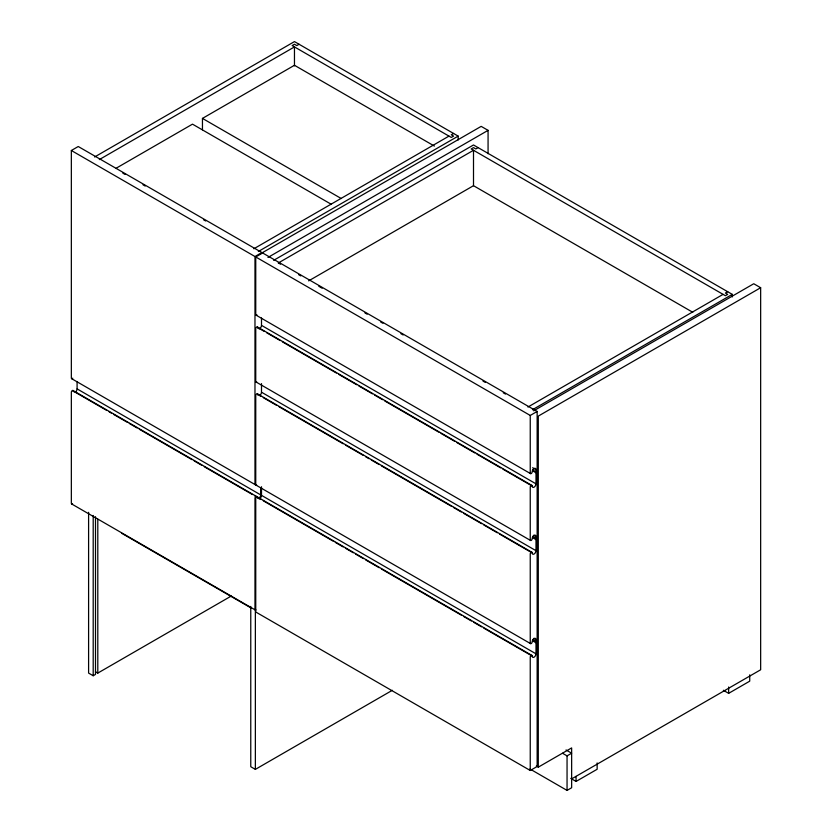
<?xml version="1.0" encoding="UTF-8"?>
<svg xmlns="http://www.w3.org/2000/svg" width="832" height="832" viewBox="0 0 832 832"><rect width="100%" height="100%" fill="white"/><g stroke="black" fill="none" stroke-linecap="round" stroke-linejoin="round"><path stroke-width="1.25" d="M71.344 150.498L78.25 146.515L261.882 252.533L254.977 256.526L71.344 150.498L71.344 378.04A1.352 0.78 -60 0 0 72.779 378.165M94.619 156.978L294.466 41.6L458.172 136.115L458.172 140.005M99.33 159.578L294.466 46.914L294.466 65.884M299.073 44.252L296.774 45.583L294.466 44.252L292.167 45.583L451.266 137.436L453.575 136.115L451.266 134.784L453.575 133.453M116.189 168.21L192.494 124.155L331.292 204.298M202.457 129.792L202.457 118.404L294.466 65.281L434.387 146.068M253.833 248.778L448.968 136.115M258.326 251.493L458.172 136.115M262.184 252.803L481.177 126.37L488.072 130.354L488.072 153.743M256.953 314.881A1.352 0.78 -60 0 1 255.746 314.517L255.746 256.963L262.652 252.98L537.15 411.455L537.15 471.224L535.995 471.89L532.626 469.934M267.966 257.442L488.072 130.354M273.655 260.343L473.502 144.966L732.285 294.372L732.285 296.951M278.366 262.943L473.502 150.28L473.502 185.692L692.765 312.281M478.109 147.618L475.81 148.949L473.502 147.618L471.203 148.949L725.39 295.703L727.688 294.372L725.39 293.041L727.688 291.71M308.651 280.873L473.502 185.692M527.946 407.035L723.081 294.372M532.438 409.75L732.285 294.372M533.645 410.831L753.75 283.743L760.656 287.726L760.656 669.77L571.646 778.887M255.746 256.963L530.244 415.449L537.15 411.455M760.656 287.726L538.294 416.104L538.294 767.156L536.328 766.022M88.598 512.314L88.598 673.088L93.194 675.75L95.493 674.419L95.493 516.703M95.493 671.767L97.802 673.088L231.254 596.045M532.626 470.818L535.995 472.774L537.15 472.108L537.15 538.065L535.995 538.73L532.626 536.786M532.626 537.67L535.995 539.614L537.15 538.949L537.15 641.212L535.995 641.878L532.626 639.933M250.765 606.414L250.765 766.719L255.362 769.371L392.34 690.29M532.626 640.817L535.995 642.762L537.15 642.096L537.15 766.49L530.244 770.484L255.746 611.998L255.746 498.67A1.352 0.78 -60 0 1 256.703 497.016A1.352 0.78 -60 0 1 257.67 497.567L261.04 499.512M538.294 767.156L571.646 747.906L571.646 787.748L567.05 790.4L529.932 768.966M562.546 753.272L567.05 755.872L571.646 753.21L566.03 749.965M570.762 778.378L576.056 781.435L597.147 769.267L597.147 762.934M723.341 690.279L728.645 693.347L749.726 681.169L749.726 674.846M202.457 118.404L341.255 198.536M122.803 173.129L125.039 174.418M142.969 184.766L145.205 186.066M203.476 219.7L205.712 220.99M278.314 262.912L280.571 264.212M298.563 274.602L300.81 275.902M318.802 286.291L322.182 288.236M364.915 312.905L367.172 314.205M380.661 322.005L382.918 323.294M400.91 333.684L403.156 334.984M483.007 381.087L485.254 382.387M503.256 392.777L505.502 394.077M532.626 467.719L535.995 469.674L535.995 471.89M256.027 315.13L530.525 473.616M261.498 317.98L261.498 325.364L535.995 483.839A2.714 1.56 -60 0 1 534.082 487.157A2.714 1.56 -60 0 1 532.168 486.054L502.913 469.165M257.39 326.955L531.887 485.43M256.703 381.909A1.352 0.78 -60 0 1 255.746 381.358L255.746 328.682A1.352 0.78 -60 0 1 256.703 327.018A1.352 0.78 -60 0 1 257.67 327.569L264.42 331.469M266.666 332.769L280.166 340.558M282.412 341.858L336.419 373.038M338.666 374.338L356.668 384.727M358.914 386.027L372.414 393.827M374.66 395.117L382.543 399.672M384.79 400.972L438.786 432.141M441.043 433.441L454.542 441.241M456.789 442.53L474.791 452.93M477.038 454.23L500.666 467.865M533.749 535.215L535.995 536.515L535.995 538.73M532.646 536.359L537.15 538.949M256.027 381.982L530.525 540.457M261.498 383.594L261.498 392.205L535.995 550.68A2.714 1.56 -60 0 1 534.082 554.008A2.714 1.56 -60 0 1 532.168 552.895L499.543 534.061M257.39 393.796L531.887 552.282M256.703 485.056A1.352 0.78 -60 0 1 255.746 484.505L255.746 395.522A1.352 0.78 -60 0 1 256.703 393.869A1.352 0.78 -60 0 1 257.67 394.42L261.04 396.365M263.286 397.665L276.786 405.465M279.042 406.754L343.169 443.778M345.415 445.078L363.418 455.468M365.664 456.768L369.044 458.723M371.29 460.023L379.163 464.568M381.41 465.868L451.162 506.137M453.409 507.437L461.292 511.982M463.538 513.282L481.541 523.671M483.787 524.971L497.286 532.761M533.749 638.362L535.995 639.662L535.995 641.878M532.646 639.506L537.15 642.096M71.625 378.664L255.258 484.682M256.027 485.129L530.525 643.604M77.095 381.514L77.095 388.887L260.728 494.905A2.714 1.56 -60 0 1 258.315 498.441M261.498 486.741L261.498 495.352L535.995 653.827A2.714 1.56 -60 0 1 534.082 657.155A2.714 1.56 -60 0 1 532.168 656.042L483.787 628.118M72.977 390.478L256.62 496.506M257.39 496.943L531.887 655.429M72.55 503.693A1.352 0.78 -60 0 1 71.344 503.318L71.344 392.205A1.352 0.78 -60 0 1 72.301 390.551A1.352 0.78 -60 0 1 73.258 391.102L106.85 410.498M109.096 411.788L111.332 413.078M113.568 414.378L127.005 422.126M129.251 423.426L137.082 427.95M139.329 429.239L191.953 459.628M194.189 460.918L202.03 465.442M204.266 466.742L252.418 494.541M254.654 495.83L256.901 497.12A1.352 0.78 -60 0 0 255.944 496.569A1.352 0.78 -60 0 0 254.977 498.233L254.977 609.346A1.352 0.78 -60 0 0 255.944 609.898M263.286 500.812L333.039 541.081M335.286 542.381L343.169 546.926M345.415 548.226L353.288 552.77M355.545 554.07L363.418 558.615M365.664 559.915L379.163 567.715M381.41 569.015L461.292 615.129M463.538 616.429L471.411 620.974M473.668 622.274L481.541 626.818M71.625 503.942L255.258 609.96M121.618 533.239L250.973 607.911M728.645 687.014L728.645 693.347M576.056 776.381L576.056 781.435M567.05 755.872L567.05 790.4M535.995 472.774L535.995 483.839M535.995 539.614L535.995 550.68M535.995 642.762L535.995 653.827M530.244 415.449L530.244 472.992A1.352 0.78 -60 0 0 531.201 473.543A1.352 0.78 -60 0 0 532.168 471.89A2.714 1.56 -60 0 1 534.082 468.562A2.714 1.56 -60 0 1 535.995 469.674M530.244 770.484L530.244 657.155A1.352 0.78 -60 0 1 531.201 655.491A1.352 0.78 -60 0 1 532.168 656.042M260.728 487.531L260.728 494.905M255.362 609.887L255.362 769.371M254.977 256.526L254.977 484.058A1.352 0.78 -60 0 0 255.944 484.619M97.802 519.251L97.802 673.088M93.194 515.445L93.194 675.75M77.095 388.887A2.714 1.56 -60 0 1 75.182 392.205M73.33 391.633A2.714 1.56 -60 0 1 73.258 391.102M535.995 536.515A2.714 1.56 -60 0 0 534.082 535.413A2.714 1.56 -60 0 0 532.168 538.73A1.352 0.78 -60 0 1 531.201 540.394A1.352 0.78 -60 0 1 530.244 539.843L530.244 487.157A1.352 0.78 -60 0 1 531.201 485.503A1.352 0.78 -60 0 1 532.168 486.054M261.498 325.364A2.714 1.56 -60 0 1 259.085 328.89M257.733 328.11A2.714 1.56 -60 0 1 257.67 327.569M261.498 495.352A2.714 1.56 -60 0 1 259.085 498.878M257.733 498.098A2.714 1.56 -60 0 1 257.67 497.567M535.995 639.662A2.714 1.56 -60 0 0 534.082 638.56A2.714 1.56 -60 0 0 532.168 641.878A1.352 0.78 -60 0 1 531.201 643.542A1.352 0.78 -60 0 1 530.244 642.98L530.244 554.008A1.352 0.78 -60 0 1 531.201 552.344A1.352 0.78 -60 0 1 532.168 552.895M261.498 392.205A2.714 1.56 -60 0 1 259.584 395.522M257.733 394.95A2.714 1.56 -60 0 1 257.67 394.42"/></g></svg>
